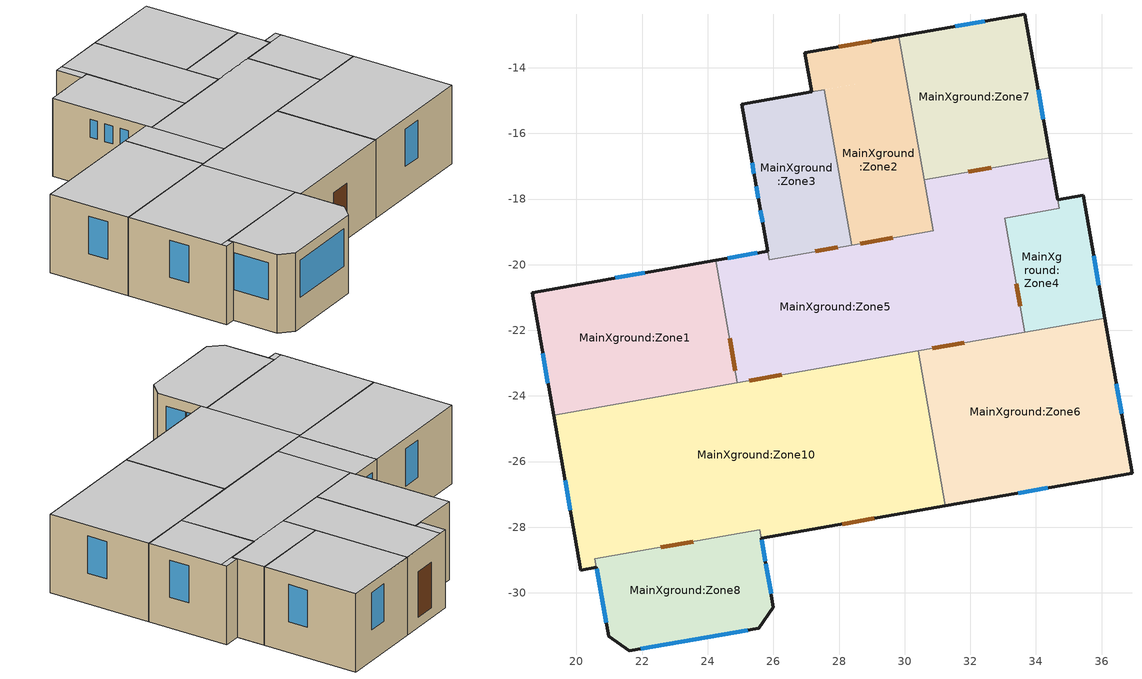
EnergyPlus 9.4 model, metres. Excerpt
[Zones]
MainXground:Zone1
 floor adiabatic (internal floor 46cm): 24.9,-23.6 19.3,-24.59 18.64,-20.85 24.24,-19.86 z4.17
 wall outside (Uninsulated Wall 53cm): 24.24,-19.86 18.64,-20.85 19.3,-24.59 z4.17:7.77
 wall to MainXground:Zone5 (internal Uninsulated Wall 53cm): 24.9,-23.6 24.24,-19.86 z4.17:7.77
 wall to MainXground:Zone10 (internal Uninsulated Wall 53cm): 19.3,-24.59 24.9,-23.6 z4.17:7.77
 window (Dbl LoE (e2=.1) Clr 3mm/13mm Arg - 1001): 22.08,-20.24 21.18,-20.4 / 18.97,-22.7 19.13,-23.61 z5.57:7.29
 door inside (Project internal door): 24.84,-23.23 24.66,-22.25 z4.63:6.73
 ceiling adiabatic (internal floor 46cm_Reversed): 19.3,-24.59 24.9,-23.6 24.24,-19.86 18.64,-20.85 z7.77
MainXground:Zone5
 floor adiabatic (internal floor 46cm): 34.7,-18.29 33.04,-18.58 32.77,-17.03 34.43,-16.74 z4.17; 25.87,-19.84 24.29,-20.12 24.24,-19.86 25.82,-19.58 z4.17; 31.48,-22.44 24.9,-23.6 24.29,-20.12 30.87,-18.96 z4.17; 33.66,-22.06 31.48,-22.44 30.59,-17.41 32.77,-17.03 z4.17
 wall outside (Uninsulated Wall 15cm): 34.66,-18.03 34.43,-16.74 z4.17:7.77
 wall outside (Uninsulated Wall 53cm): 25.82,-19.58 24.24,-19.86 z4.17:7.77
 wall to MainXground:Zone4 (internal Uninsulated Wall 15cm): 33.66,-22.06 33.04,-18.58 z4.17:7.77
 wall to MainXground:Zone4 (internal Uninsulated Wall 53cm): 33.04,-18.58 34.7,-18.29 34.66,-18.03 z4.17:7.77
 wall to MainXground:Zone7 (internal Uninsulated Wall 12cm): 34.43,-16.74 30.59,-17.41 z4.17:7.77
 wall to MainXground:Zone2 (Project semi-exposed wall): 30.59,-17.41 30.87,-18.96 28.38,-19.4 z4.17:7.77
 wall to MainXground:Zone3 (internal Uninsulated Wall 53cm): 28.38,-19.4 25.87,-19.84 25.82,-19.58 z4.17:7.77
 wall to MainXground:Zone10 (internal Uninsulated Wall 53cm): 24.9,-23.6 30.41,-22.63 z4.17:7.77
 wall to MainXground:Zone6 (internal Uninsulated Wall 53cm): 30.41,-22.63 33.66,-22.06 z4.17:7.77
 window (Dbl LoE (e2=.1) Clr 3mm/13mm Arg - 1002): 25.51,-19.64 24.6,-19.8 z5.57:7.29
 door inside (Project internal door): 33.52,-21.27 33.4,-20.58 / 32.63,-17.05 31.94,-17.17 / 29.63,-19.18 28.65,-19.36 / 27.96,-19.48 27.27,-19.6 / 25.27,-23.53 26.26,-23.36 / 30.84,-22.55 31.82,-22.38 z4.63:6.73
 ceiling adiabatic (internal floor 46cm_Reversed): 30.87,-18.96 34.7,-18.29 34.43,-16.74 30.59,-17.41 z7.77; 26.48,-23.32 33.66,-22.06 33.04,-18.58 25.87,-19.84 z7.77; 24.9,-23.6 26.48,-23.32 25.82,-19.58 24.24,-19.86 z7.77
MainXground:Zone10
 floor adiabatic (internal floor 46cm): 31.24,-27.35 25.63,-28.34 25.59,-28.08 31.19,-27.09 z4.17; 31.19,-27.09 20.56,-28.96 19.78,-24.5 30.41,-22.63 z4.17; 20.61,-29.23 20.14,-29.31 19.3,-24.59 19.78,-24.5 z4.17
 wall outside (Uninsulated Wall 53cm): 19.3,-24.59 20.14,-29.31 20.61,-29.23 / 25.63,-28.34 31.24,-27.35 z4.17:7.77
 wall to MainXground:Zone6 (internal Uninsulated Wall 53cm): 31.24,-27.35 30.41,-22.63 z4.17:7.77
 wall to MainXground:Zone8 (internal Uninsulated Wall 53cm): 20.61,-29.23 20.56,-28.96 25.59,-28.08 25.63,-28.34 z4.17:7.77
 window (Dbl LoE (e2=.1) Clr 3mm/13mm Arg - 1004): 19.65,-26.57 19.81,-27.48 z5.57:7.29
 door inside (Project internal door): 22.57,-28.61 23.56,-28.44 z4.63:6.73
 door (Project external door): 28.09,-27.91 29.08,-27.73 z4.63:6.73
 ceiling adiabatic (internal floor 46cm_Reversed): 20.14,-29.31 20.61,-29.23 20.56,-28.96 20.09,-29.05 z7.77; 20.09,-29.05 25.59,-28.08 24.8,-23.62 19.3,-24.59 z7.77; 25.63,-28.34 31.24,-27.35 30.41,-22.63 24.8,-23.62 z7.77
MainXground:Zone4
 floor adiabatic (internal floor 46cm): 35.32,-21.76 33.66,-22.06 33.04,-18.58 34.7,-18.29 z4.17; 36.09,-21.63 35.32,-21.76 34.66,-18.03 35.44,-17.89 z4.17
 wall outside (Uninsulated Wall 53cm): 36.09,-21.63 35.44,-17.89 34.66,-18.03 z4.17:7.77
 wall to MainXground:Zone6 (internal Uninsulated Wall 53cm): 33.66,-22.06 36.09,-21.63 z4.17:7.77
 window (Dbl LoE (e2=.1) Clr 3mm/13mm Arg - 1003): 35.92,-20.63 35.76,-19.72 z5.57:7.29
 ceiling adiabatic (internal floor 46cm_Reversed): 34.7,-18.29 35.48,-18.15 35.44,-17.89 34.66,-18.03 z7.77; 33.66,-22.06 36.09,-21.63 35.48,-18.15 33.04,-18.58 z7.77
MainXground:Zone7
 floor adiabatic (internal floor 46cm): 34.43,-16.74 30.59,-17.41 29.82,-13.04 33.66,-12.36 z4.17
 wall outside (Uninsulated Wall 53cm): 34.43,-16.74 33.66,-12.36 29.82,-13.04 z4.17:7.77
 wall to MainXground:Zone2 (Project semi-exposed wall): 29.82,-13.04 30.59,-17.41 z4.17:7.77
 window (Dbl LoE (e2=.1) Clr 3mm/13mm Arg - 1003): 34.23,-15.57 34.07,-14.67 / 32.45,-12.58 31.54,-12.74 z5.57:7.29
 ceiling adiabatic (internal floor 46cm_Reversed): 30.59,-17.41 34.43,-16.74 33.66,-12.36 29.82,-13.04 z7.77
MainXground:Zone2
 floor adiabatic (internal floor 46cm): 30.87,-18.96 28.38,-19.4 27.55,-14.67 30.03,-14.23 z4.17; 30.03,-14.23 27.17,-14.74 26.96,-13.54 29.82,-13.04 z4.17
 wall outside (Uninsulated Wall 53cm): 29.82,-13.04 26.96,-13.54 27.17,-14.74 z4.17:7.77
 wall to MainXground:Zone3 (Project semi-exposed wall_Rev): 27.17,-14.74 27.55,-14.67 28.38,-19.4 z4.17:7.77
 door (Project external door): 28.98,-13.19 28,-13.36 z4.63:6.73
 ceiling adiabatic (internal floor 46cm_Reversed): 27.17,-14.74 27.55,-14.67 27.34,-13.48 26.96,-13.54 z7.77; 28.38,-19.4 30.87,-18.96 29.82,-13.04 27.34,-13.48 z7.77
MainXground:Zone3
 floor adiabatic (internal floor 46cm): 28.38,-19.4 25.87,-19.84 25.04,-15.11 27.55,-14.67 z4.17
 wall outside (Uninsulated Wall 53cm): 27.17,-14.74 25.04,-15.11 z4.17:7.77
 wall outside (Uninsulated Wall 30cm): 25.04,-15.11 25.82,-19.58 z4.17:7.77
 window (Dbl LoE (e2=.1) Clr 3mm/13mm Arg - 1001): 25.61,-18.34 25.67,-18.71 / 25.47,-17.6 25.54,-17.97 / 25.35,-16.89 25.41,-17.23 z6.47:7.29
 ceiling adiabatic (internal floor 46cm_Reversed): 25.87,-19.84 28.38,-19.4 27.55,-14.67 25.04,-15.11 z7.77
MainXground:Zone6
 floor adiabatic (internal floor 46cm): 36.93,-26.35 31.24,-27.35 30.41,-22.63 36.09,-21.63 z4.17
 wall outside (Uninsulated Wall 53cm): 31.24,-27.35 36.93,-26.35 36.09,-21.63 z4.17:7.77
 window (Dbl LoE (e2=.1) Clr 3mm/13mm Arg - 1005): 36.61,-24.54 36.45,-23.63 / 33.46,-26.96 34.37,-26.8 z5.57:7.29
 ceiling adiabatic (internal floor 46cm_Reversed): 31.24,-27.35 36.93,-26.35 36.09,-21.63 30.41,-22.63 z7.77
MainXground:Zone8
 floor adiabatic (internal floor 46cm): 25.56,-31.07 21.61,-31.77 20.98,-31.33 20.56,-28.96 25.59,-28.08 26,-30.44 z4.17
 wall outside (Uninsulated Wall 30cm): 20.61,-29.23 20.98,-31.33 21.61,-31.77 25.56,-31.07 26,-30.44 25.63,-28.34 z4.17:7.77
 window (Dbl LoE (e2=.1) Clr 3mm/13mm Arg - 1006): 20.62,-29.27 20.91,-30.91 / 21.95,-31.71 25.22,-31.13 / 25.93,-30.02 25.77,-29.12 z5.57:7.29; 25.75,-29.04 25.64,-28.38 z4.67:7.29
 ceiling adiabatic (internal floor 46cm_Reversed): 20.98,-31.33 21.61,-31.77 25.56,-31.07 26,-30.44 25.59,-28.08 20.56,-28.96 z7.77
[Site:Location]
Untitled (01-01:31-12)  (01-01:31-12): Latitude=45.22; Longitude=7.65; Time Zone=1; Elevation {m}=287
[Site:GroundTemperature:BuildingSurface]
18, 18, 18, 18, 18, 18, 18, 18, 18, 18, 18, 18
[Site:GroundTemperature:Deep]
14, 14, 14, 14, 14, 14, 14, 14, 14, 14, 14, 14
[Site:GroundTemperature:Shallow]
14, 14, 14, 14, 14, 14, 14, 14, 14, 14, 14, 14
[Site:GroundTemperature:FCfactorMethod]
January FCfactorMethod ground temperature {C}=1.99; Februry FCfactorMethod ground temperature {C}=1.11; March FCfactorMethod ground temperature {C}=2.67; April FCfactorMethod ground temperature {C}=5.12; May FCfactorMethod ground temperature {C}=11.52; June FCfactorMethod ground temperature {C}=16.46; July FCfactorMethod ground temperature {C}=19.79; August FCfactorMethod ground temperature {C}=20.81; September FCfactorMethod ground temperature {C}=19.08; October FCfactorMethod ground temperature {C}=15.24; November FCfactorMethod ground temperature {C}=10.12; December FCfactorMethod ground temperature {C}=5.36
[Site:GroundReflectance]
0.2, 0.2, 0.2, 0.2, 0.2, 0.2, 0.2, 0.2, 0.2, 0.2, 0.2, 0.2
[Site:GroundReflectance:SnowModifier]
2, 2
[SizingPeriod:DesignDay] Day of Month=15; Humidity Condition Type=WetBulb; Barometric Pressure {N/M**2}=97924.4; Wind Direction {Degrees N=0, S=180}=0; Rain Indicator=No; Snow on ground indicator=No
Name | Month | Day Type -- used for schedules | Maximum Dry-Bulb Temperature {C} | Daily Dry-Bulb Temperature Range {C} | Wetbulb at Maximum Dry-Bulb{C} | Wind Speed {m/s} | Daylight Savings Time Indicator | Solar Model Indicator | Clearness {0.0 to 1.2} | Max Dry-Bulb {C} | Daily Temp Range {C} | Wet-Bulb at Max {C} | Wind Speed {M/Sec} | Clearness {0.0 to 1.2} - gives no sun (but does include long wave radiant heat exchange with sky)
Summer Design Day in Untitled (01-01:31-12) Jul | 7 | SummerDesignDay | 32.1 | 11 | 22.8 | 0 | Yes | ASHRAEClearSky | 0.98
Summer Design Day in Untitled (01-01:31-12) Aug | 8 | SummerDesignDay | 32.8 | 11.5 | 23.5 | 0 | Yes | ASHRAEClearSky | 0.98
Summer Design Day in Untitled (01-01:31-12) Sep | 9 | SummerDesignDay | 29 | 11.5 | 20.2 | 0 | Yes | ASHRAEClearSky | 0.98
Winter Design Day in Untitled (01-01:31-12) | 1 | WinterDesignDay |  |  |  |  | No |  |  | -5.9 | 0 | -5.9 | 8.5 | 0
[Building]
Building: North Axis=0; Terrain=Suburbs; Loads Convergence Tolerance=.04; Temperature Convergence Tolerance=.4; Solar Distribution=FullExterior; Maximum number of warmup days=25; Minimum number of warmup days=6
[Construction]
internal floor 46cm: Gypsum Plastering_.02, Brick_.2, Masonry - mediumweight Dry_.2, Mortar_.03, Ceramic/porcelain_.01
internal floor 46cm_Reversed: Ceramic/porcelain_.01, Mortar_.03, Masonry - mediumweight Dry_.2, Brick_.2, Gypsum Plastering_.02
internal Uninsulated Wall 53cm; Uninsulated Wall 53cm: Cement/plaster/mortar - cement plaster_.015, Masonry - heavyweight Dry_.5, Gypsum Plastering_.015
Project internal door; Project external door: Painted Oak_.035
internal Uninsulated Wall 15cm; Uninsulated Wall 15cm: Cement/plaster/mortar - cement plaster_.015, Masonry - heavyweight Dry_.12, Gypsum Plastering_.015
internal Uninsulated Wall 12cm: Cement/plaster/mortar - cement plaster_.015, Masonry - heavyweight Dry_.09, Gypsum Plastering_.015
Project semi-exposed wall: Brickwork Outer_.1, XPS Extruded Polystyrene  - CO2 Blowing_.0795, Concrete Block (Medium)_.1, Gypsum Plastering_.013
Project semi-exposed wall_Rev: Gypsum Plastering_.013, Concrete Block (Medium)_.1, XPS Extruded Polystyrene  - CO2 Blowing_.0795, Brickwork Outer_.1
Uninsulated Wall 30cm: Cement/plaster/mortar - cement plaster_.015, Masonry - heavyweight Dry_.27, Gypsum Plastering_.015
Dbl LoE (e2=.1) Clr 3mm/13mm Arg - 1001; Dbl LoE (e2=.1) Clr 3mm/13mm Arg - 1002; Dbl LoE (e2=.1) Clr 3mm/13mm Arg - 1003; Dbl LoE (e2=.1) Clr 3mm/13mm Arg - 1004; Dbl LoE (e2=.1) Clr 3mm/13mm Arg - 1005; Dbl LoE (e2=.1) Clr 3mm/13mm Arg - 1006: 40, 1004, 2
Dbl LoE (e2=.1) Clr 3mm/13mm Arg - 2001; Dbl LoE (e2=.1) Clr 3mm/13mm Arg - 2002; Dbl LoE (e2=.1) Clr 3mm/13mm Arg - 2003; Dbl LoE (e2=.1) Clr 3mm/13mm Arg - 2004; Dbl LoE (e2=.1) Clr 3mm/13mm Arg - 2005; Dbl LoE (e2=.1) Clr 3mm/13mm Arg - 2006: 20001, 40, 1004, 2
[WindowMaterial:Gas]
1004: Gas type (Air - Argon - Krypton - Xenon - SF6 - Custom)=Argon; Thickness {m}=.013
[WindowMaterial:Glazing] Optical data type {SpectralAverage or Spectral}=SpectralAverage; Thickness {m}=.003; IR transmittance at normal incidence=0; IR emissivity: front side=.84; Conductivity {W/m-K}=.9; Dirt Correction Factor for Solar and Visible Transmittance=1
Name | Solar transmittance at normal incidence | Solar reflectance at normal incidence: front side | Solar reflectance at normal incidence: back side | Visible transmittance at normal incidence | Visible reflectance at normal incidence: front side | Visible reflectance at normal incidence: back side | IR emissivity: back side
2 | .837 | .075 | .075 | .898 | .081 | .081 | .84
40 | .63 | .19 | .22 | .85 | .056 | .079 | .1
[WindowMaterial:Blind]
20001: Slat orientation=Horizontal; Slat width (m)=0.025; Slat separation (m)=0.01875; Slat thickness (m)=0.001; Slat angle (deg)=45; Slat conductivity (W/m-K)=0.9; Slat beam solar transmittance=0; Slat beam solar reflectance, front side=0.8; Slat beam solar reflectance, back side=.8; Slat diffuse solar transmittance=0; Slat diffuse solar reflectance, front side=0.8; Slat diffuse solar reflectance, back side=.8; Slat beam visible transmittance=0; Slat beam visible reflectance, front side=.8; Slat beam visible reflectance, back side=.8; Slat diffuse visible transmittance=0; Slat diffuse visible reflectance, front side=.8; Slat diffuse visible reflectance, back side=.8; Slat IR (thermal) hemispherical transmittance=0; Slat IR (thermal) hemispherical reflectance, front side=.9; Slat IR (thermal) hemispherical reflectance, back side=.9; Blind-to-glass distance=.015; Blind top opening multiplier=.5; Blind bottom opening multiplier=.5; Blind left-side opening multiplier=.5; Blind right-side opening multiplier=.5; Minimum slat angle (deg)=0; Maximum slat angle (deg)=180
[Material] Roughness=Rough; Thermal Emittance=0.9
Name | Thickness {m} | Conductivity {w/m-K} | Density {kg/m3} | Specific Heat {J/kg-K} | Solar Absorptance | Visible Absorptance
Gypsum Plastering_.02 | .02 | 0.4 | 1000 | 1000 | 0.5 | 0.5
Brick_.2 | .2 | 0.72 | 1920 | 840 | 0.6 | 0.6
Masonry - mediumweight Dry_.2 | .2 | 0.42 | 1250 | 840 | 0.6 | 0.6
Mortar_.03 | .03 | 0.88 | 2800 | 896 | 0.6 | 0.6
Ceramic/porcelain_.01 | .01 | 1.3 | 2300 | 840 | 0.4 | 0.4
Cement/plaster/mortar - cement plaster_.015 | .015 | 0.72 | 1760 | 840 | 0.6 | 0.6
Masonry - heavyweight Dry_.5 | .5 | 0.79 | 1950 | 840 | 0.6 | 0.6
Gypsum Plastering_.015 | .015 | 0.4 | 1000 | 1000 | 0.5 | 0.5
Painted Oak_.035 | .035 | 0.19 | 700 | 2390 | 0.5 | 0.5
Masonry - heavyweight Dry_.12 | .12 | 0.79 | 1950 | 840 | 0.6 | 0.6
Masonry - heavyweight Dry_.09 | .09 | 0.79 | 1950 | 840 | 0.6 | 0.6
Brickwork Outer_.1 | .1 | 0.84 | 1700 | 800 | 0.7 | 0.7
XPS Extruded Polystyrene  - CO2 Blowing_.0795 | .0795 | 0.034 | 35 | 1400 | 0.6 | 0.6
Concrete Block (Medium)_.1 | .1 | 0.51 | 1400 | 1000 | 0.6 | 0.6
Gypsum Plastering_.013 | .013 | 0.4 | 1000 | 1000 | 0.5 | 0.5
Masonry - heavyweight Dry_.27 | .27 | 0.79 | 1950 | 840 | 0.6 | 0.6
[WindowShadingControl] Shading type=ExteriorBlind; Shading control type=OnIfHighOutdoorAirTempAndHighHorizontalSolar; Setpoint=24; Shading control is scheduled=Yes; Glare control is active=No; Type of slat angle control=FixedSlatAngle; Setpoint 2=120; Multiple Surface Control Type=Group
Name | Zone | Name of glazed construction with shading | Schedule | Fenestration Surface 1 | Fenestration Surface 2 | Fenestration Surface 3 | Fenestration Surface 4
11001 | MainXground:Zone1 | Dbl LoE (e2=.1) Clr 3mm/13mm Arg - 2001 | Dwell_DomBath_Occ | MainXground:Zone1_Wall_3_0_0_0_0_0_Win | MainXground:Zone1_Wall_4_0_0_0_0_0_Win
21001 | MainXground:Zone3 | Dbl LoE (e2=.1) Clr 3mm/13mm Arg - 2001 | Dwell_DomBath_Occ | MainXground:Zone3_Wall_5_0_0_0_0_2_Win | MainXground:Zone3_Wall_5_0_0_1_0_1_Win | MainXground:Zone3_Wall_5_0_0_2_0_0_Win
11002 | MainXground:Zone5 | Dbl LoE (e2=.1) Clr 3mm/13mm Arg - 2002 | Dwell_DomCirculation_Occ | MainXground:Zone5_Wall_11_0_0_0_0_0_Win
11003 | MainXground:Zone4 | Dbl LoE (e2=.1) Clr 3mm/13mm Arg - 2003 | Off 24/7 | MainXground:Zone4_Wall_2_0_0_0_0_0_Win
21003 | MainXground:Zone7 | Dbl LoE (e2=.1) Clr 3mm/13mm Arg - 2003 | Off 24/7 | MainXground:Zone7_Wall_2_0_0_0_0_0_Win | MainXground:Zone7_Wall_3_0_0_0_0_0_Win
11004 | MainXground:Zone10 | Dbl LoE (e2=.1) Clr 3mm/13mm Arg - 2004 | Dwell_DomLounge_Occ | MainXground:Zone10_Wall_5_0_0_0_0_0_Win
11005 | MainXground:Zone6 | Dbl LoE (e2=.1) Clr 3mm/13mm Arg - 2005 | Dwell_DomBed_Occ | MainXground:Zone6_Wall_2_0_0_0_0_0_Win | MainXground:Zone6_Wall_6_0_0_0_0_0_Win
11006 | MainXground:Zone8 | Dbl LoE (e2=.1) Clr 3mm/13mm Arg - 2006 | Dwell_DomKitchen_Occ | MainXground:Zone8_Wall_5_0_0_0_0_0_Win | MainXground:Zone8_Wall_7_0_0_0_0_0_Win | MainXground:Zone8_Wall_9_0_0_0_0_1_Win | MainXground:Zone8_Wall_9_0_0_1_0_0_Win
[Zone] Relative North (to building)=0; Zone Type=1; Zone multiplier=1; Zone inside convection algorithm=TARP
Name | Zone volume | Floor Area | Part Of Total Floor Area
MainXground:Zone1 | 46.0638 | 14.67 | Yes
MainXground:Zone5 | 99.0952 | 31.5024 | Yes
MainXground:Zone4 | 16.8117 | 8.9461 | Yes
MainXground:Zone10 | 128.4372 | 52.7121 | Yes
MainXground:Zone6 | 62.5488 | 19.92 | Yes
MainXground:Zone3 | 26.6744 | 8.5643 | Yes
MainXground:Zone2 | 37.4186 | 11.9168 | No
MainXground:Zone7 | 38.9115 | 12.3922 | Yes
MainXground:Zone8 | 32.274 | 14.7217 | Yes
[PEOPLE] Number of People Calculation Method=People/Area; radiant fraction=.3; User Specified Sensible Fraction=AutoCalculate; CO2 generation rate per unit of activity level (units m3/s-W=3.82e-08; Enable ASHRAE 55 comfort warnings=No; MRT Calculation Type=ZoneAveraged; Work Efficiency SCHEDULE Name (0.0-1.0,real)=Work efficiency; Clothing Insulation Calculation Method=ClothingInsulationSchedule; Air Velocity SCHEDULE Name (units m/s, real)=Default Air Velocity for Comfort Calculations
Name | Zone | Number of People SCHEDULE | People per Zone Floor Area | Activity level SCHEDULE Name (units W/person, real) | Clothing Insulation SCHEDULE Name (real)
People MainXground:Zone1 | MainXground:Zone1 | Dwell_DomBath_Occ | 0.0187368 | Activity Schedule 52815 | Clothing Schedule 52815
People MainXground:Zone5 | MainXground:Zone5 | Dwell_DomCirculation_Occ | 0.0155039 | Activity Schedule 52822 | Clothing Schedule 52822
People MainXground:Zone10 | MainXground:Zone10 | Dwell_DomLounge_Occ | 0.0187563 | Activity Schedule 52847 | Clothing Schedule 52847
People MainXground:Zone6 | MainXground:Zone6 | Dwell_DomBed_Occ | 0.0229388 | Activity Schedule 52859 | Clothing Schedule 52859
People MainXground:Zone3 | MainXground:Zone3 | Dwell_DomBath_Occ | 0.0187368 | Activity Schedule 52867 | Clothing Schedule 52867
People MainXground:Zone8 | MainXground:Zone8 | Dwell_DomKitchen_Occ | 0.0237037 | Activity Schedule 52893 | Clothing Schedule 52893
[Lights] Design Level calculation method=Watts/Area; Return Air Fraction=0; Radiant fraction=.42; Fraction Visible=.18; Fraction Replaceable=1
Name | Zone | Lighting SCHEDULE | Watts per Zone Area {W/m2} | LightsEndUseKey
MainXground:Zone1 General lighting | MainXground:Zone1 | Dwell_DomBath_Light | 7.5 | ELECTRIC EQUIPMENT#MainXground:Zone1#GeneralLights
MainXground:Zone5 General lighting | MainXground:Zone5 | Dwell_DomCirculation_Light | 5 | ELECTRIC EQUIPMENT#MainXground:Zone5#GeneralLights
MainXground:Zone10 General lighting | MainXground:Zone10 | Dwell_DomLounge_Light | 7.5 | ELECTRIC EQUIPMENT#MainXground:Zone10#GeneralLights
MainXground:Zone6 General lighting | MainXground:Zone6 | Dwell_DomBed_Light | 5 | ELECTRIC EQUIPMENT#MainXground:Zone6#GeneralLights
MainXground:Zone3 General lighting | MainXground:Zone3 | Dwell_DomBath_Light | 7.5 | ELECTRIC EQUIPMENT#MainXground:Zone3#GeneralLights
MainXground:Zone8 General lighting | MainXground:Zone8 | Dwell_DomKitchen_Light | 15 | ELECTRIC EQUIPMENT#MainXground:Zone8#GeneralLights
[WaterUse:Equipment]
Name | Peak Volumetric Flow Rate {m3/s} | DHW SCHEDULE | Target Temperature Schedule | Hot Water Supply Temperature Schedule | Cold Water Supply Temperature Schedule | Zone
DHW MainXground:Zone1 | 1.12599e-06 | Dwell_DomBath_Occ | DHW Supply Temperature MainXground:Zone1 | DHW Supply Temperature MainXground:Zone1 | DHW Mains Temperature MainXground:Zone1 | MainXground:Zone1
DHW MainXground:Zone5 | 1.40655e-06 | Dwell_DomCirculation_Occ | DHW Supply Temperature MainXground:Zone5 | DHW Supply Temperature MainXground:Zone5 | DHW Mains Temperature MainXground:Zone5 | MainXground:Zone5
DHW MainXground:Zone6 | 3.35162e-07 | Dwell_DomBed_Occ | DHW Supply Temperature MainXground:Zone6 | DHW Supply Temperature MainXground:Zone6 | DHW Mains Temperature MainXground:Zone6 | MainXground:Zone6
DHW MainXground:Zone3 | 6.57348e-07 | Dwell_DomBath_Occ | DHW Supply Temperature MainXground:Zone3 | DHW Supply Temperature MainXground:Zone3 | DHW Mains Temperature MainXground:Zone3 | MainXground:Zone3
DHW MainXground:Zone8 | 1.12996e-06 | Dwell_DomKitchen_Occ | DHW Supply Temperature MainXground:Zone8 | DHW Supply Temperature MainXground:Zone8 | DHW Mains Temperature MainXground:Zone8 | MainXground:Zone8
[Daylighting:Controls] Daylighting Method=SplitFlux; Availability Schedule=On; Lighting Control Type=Stepped; Number of Stepped Control Steps=2; Probability Lighting will be Reset When Needed in Manual Stepped Control=1; Glare Calculation Azimuth Angle of View Direction Clockwise from Zone y-Axis=0; Maximum Allowable Discomfort Glare Index=22; DElight Gridding Resolution=1; Fraction of Zone Controlled by Reference Point 1=1
Name | Zone | Glare Calculation Daylighting Reference Point | Daylighting Reference Point 1 | Illuminance Setpoint at Reference Point 1 {lux}
MainXground:Zone1 | MainXground:Zone1 | MainXground:Zone1 Ref Point 1 | MainXground:Zone1 Ref Point 1 | 150
MainXground:Zone5 | MainXground:Zone5 | MainXground:Zone5 Ref Point 1 | MainXground:Zone5 Ref Point 1 | 100
MainXground:Zone10 | MainXground:Zone10 | MainXground:Zone10 Ref Point 1 | MainXground:Zone10 Ref Point 1 | 150
MainXground:Zone6 | MainXground:Zone6 | MainXground:Zone6 Ref Point 1 | MainXground:Zone6 Ref Point 1 | 100
MainXground:Zone3 | MainXground:Zone3 | MainXground:Zone3 Ref Point 1 | MainXground:Zone3 Ref Point 1 | 150
MainXground:Zone8 | MainXground:Zone8 | MainXground:Zone8 Ref Point 1 | MainXground:Zone8 Ref Point 1 | 300
[ZoneInfiltration:DesignFlowRate] Infiltration SCHEDULE=On 24/7; Design Volume Flow Rate calculation method=Flow/zone; Constant Term Coefficient=1; Temperature Term Coefficient=0; Velocity Term Coefficient=0; Velocity Squared Term Coefficient=0
Name | Zone | Design Volume Flow Rate (m3/s)
MainXground:Zone1 Infiltration | MainXground:Zone1 | .008957
MainXground:Zone5 Infiltration | MainXground:Zone5 | .019269
MainXground:Zone4 Infiltration | MainXground:Zone4 | .003269
MainXground:Zone10 Infiltration | MainXground:Zone10 | .024974
MainXground:Zone6 Infiltration | MainXground:Zone6 | .012162
MainXground:Zone3 Infiltration | MainXground:Zone3 | .005187
MainXground:Zone2 Infiltration | MainXground:Zone2 | .007276
MainXground:Zone7 Infiltration | MainXground:Zone7 | .007566
MainXground:Zone8 Infiltration | MainXground:Zone8 | .006276
[ZoneVentilation:DesignFlowRate] Design Volume Flow Rate calculation method=Flow/zone; Vent type - no fan energy=NATURAL; Pressure rise (Pa)=0; Total efficiency (0-1)=1; Constant Term Coefficient=1; Temperature Term Coefficient=0; Velocity Term Coefficient=0; Velocity Squared Term Coefficient=0; Minimum indoor temperature (degC)=24; Maximum Indoor Temperature {C}=100; Max temperature difference for operation=0; Minimum outdoor Temperature (degC)=-100; Maximum outdoor Temperature {C}=24; Maximum WindSpeed {m/s}=40
Name | Zone | Natural Ventilation SCHEDULE | Natural ventilation rate (m3/s)
MainXground:Zone1 Nat Vent | MainXground:Zone1 | Dwell_DomBath_Occ | .076773
MainXground:Zone5 Nat Vent | MainXground:Zone5 | Dwell_DomCirculation_Occ | .165159
MainXground:Zone4 Nat Vent | MainXground:Zone4 | Off 24/7 | .02802
MainXground:Zone10 Nat Vent | MainXground:Zone10 | Dwell_DomLounge_Occ | .214062
MainXground:Zone6 Nat Vent | MainXground:Zone6 | Dwell_DomBed_Occ | .104248
MainXground:Zone3 Nat Vent | MainXground:Zone3 | Dwell_DomBath_Occ | .044457
MainXground:Zone7 Nat Vent | MainXground:Zone7 | Off 24/7 | .064853
MainXground:Zone8 Nat Vent | MainXground:Zone8 | Dwell_DomKitchen_Occ | .05379
[OtherEquipment] Fuel Type=Electricity; Design Level calculation method=Watts/Area; Watts per Zone Area {watts/m2}=2.4; Latent fraction=0; Radiant fraction=.2; Fraction Lost=0; Carbon Dioxide Generation Rate=0; End-use category=General
Name | Zone | Equipment SCHEDULE
MainXground:Zone5 Equipment gain | MainXground:Zone5 | Dwell_DomCirculation_Equip
MainXground:Zone10 Equipment gain | MainXground:Zone10 | Dwell_DomLounge_Equip
MainXground:Zone6 Equipment gain | MainXground:Zone6 | Dwell_DomBed_Equip
MainXground:Zone8 Equipment gain | MainXground:Zone8 | Dwell_DomKitchen_Equip
[Sizing:Zone] Zone Cooling Design Supply Air Temperature Input Method=SupplyAirTemperature; Zone Cooling Design Supply Air Temperature (C)=12; Zone Cooling Design Supply Air Temperature Difference=0; Zone Heating Design Supply Air Temperature Input Method=SupplyAirTemperature; Zone Heating Design Supply Air Temperature (C)=35; Zone Heating Design Supply Air Temperature Difference=0; Zone Cooling Design Supply Air Humidity Ratio (kgWater/kgDryAir)=0.0077; Zone Heating Design Supply Air Humidity Ratio (kgWater/kgDryAir)=0.0156; Zone Heating Sizing Factor=1.25; Zone Cooling Sizing Factor=1.15; Cooling Design Air Flow Method=DesignDay; Cooling Minimum Air Flow Fraction=0; Heating Design Air Flow Method=DesignDay
Name | Design Specification Zone Air Distribution Object
MainXground:Zone1 | MainXground:Zone1
MainXground:Zone5 | MainXground:Zone5
MainXground:Zone4 | MainXground:Zone4
MainXground:Zone10 | MainXground:Zone10
MainXground:Zone6 | MainXground:Zone6
MainXground:Zone3 | MainXground:Zone3
MainXground:Zone7 | MainXground:Zone7
MainXground:Zone8 | MainXground:Zone8
[DesignSpecification:ZoneAirDistribution] Zone Air Distribution Effectiveness in Cooling Mode (dimensionless)=1; Zone Air Distribution Effectiveness in Heating Mode (dimensionless)=1
MainXground:Zone1; MainXground:Zone5; MainXground:Zone4; MainXground:Zone10; MainXground:Zone6; MainXground:Zone3; MainXground:Zone7; MainXground:Zone8
[ZoneControl:Thermostat]
MainXground:Zone1 Thermostat: MainXground:Zone1, Zone Control Type Sched, ThermostatSetpoint:DualSetpoint, Dual Setpoint - Zone MainXground:Zone1
MainXground:Zone5 Thermostat: MainXground:Zone5, Zone Control Type Sched, ThermostatSetpoint:DualSetpoint, Dual Setpoint - Zone MainXground:Zone5
MainXground:Zone4 Thermostat: MainXground:Zone4, Zone Control Type Sched, ThermostatSetpoint:DualSetpoint, Dual Setpoint - Zone MainXground:Zone4
MainXground:Zone10 Thermostat: MainXground:Zone10, Zone Control Type Sched, ThermostatSetpoint:DualSetpoint, Dual Setpoint - Zone MainXground:Zone10
MainXground:Zone6 Thermostat: MainXground:Zone6, Zone Control Type Sched, ThermostatSetpoint:DualSetpoint, Dual Setpoint - Zone MainXground:Zone6
MainXground:Zone3 Thermostat: MainXground:Zone3, Zone Control Type Sched, ThermostatSetpoint:DualSetpoint, Dual Setpoint - Zone MainXground:Zone3
MainXground:Zone7 Thermostat: MainXground:Zone7, Zone Control Type Sched, ThermostatSetpoint:DualSetpoint, Dual Setpoint - Zone MainXground:Zone7
MainXground:Zone8 Thermostat: MainXground:Zone8, Zone Control Type Sched, ThermostatSetpoint:DualSetpoint, Dual Setpoint - Zone MainXground:Zone8
[ThermostatSetpoint:DualSetpoint]
Dual Setpoint - Zone MainXground:Zone1: MainXground:Zone1 Heating Setpoint Schedule, MainXground:Zone1 Cooling SP Sch
Dual Setpoint - Zone MainXground:Zone5: MainXground:Zone5 Heating Setpoint Schedule, MainXground:Zone5 Cooling SP Sch
Dual Setpoint - Zone MainXground:Zone4: MainXground:Zone4 Heating Setpoint Schedule, MainXground:Zone4 Cooling SP Sch
Dual Setpoint - Zone MainXground:Zone10: MainXground:Zone10 Heating Setpoint Schedule, MainXground:Zone10 Cooling SP Sch
Dual Setpoint - Zone MainXground:Zone6: MainXground:Zone6 Heating Setpoint Schedule, MainXground:Zone6 Cooling SP Sch
Dual Setpoint - Zone MainXground:Zone3: MainXground:Zone3 Heating Setpoint Schedule, MainXground:Zone3 Cooling SP Sch
Dual Setpoint - Zone MainXground:Zone7: MainXground:Zone7 Heating Setpoint Schedule, MainXground:Zone7 Cooling SP Sch
Dual Setpoint - Zone MainXground:Zone8: MainXground:Zone8 Heating Setpoint Schedule, MainXground:Zone8 Cooling SP Sch
[Zone equipment]
MainXground:Zone1: MainXground:Zone1 Ideal Loads Air
MainXground:Zone5: MainXground:Zone5 Ideal Loads Air
MainXground:Zone4: MainXground:Zone4 Ideal Loads Air
MainXground:Zone10: MainXground:Zone10 Ideal Loads Air
MainXground:Zone6: MainXground:Zone6 Ideal Loads Air
MainXground:Zone3: MainXground:Zone3 Ideal Loads Air
MainXground:Zone7: MainXground:Zone7 Ideal Loads Air
MainXground:Zone8: MainXground:Zone8 Ideal Loads Air
[ZoneHVAC:IdealLoadsAirSystem] Maximum Heating Supply Air Temperature {C}=35; Minimum Cooling Supply Air Temperature {C}=12; Maximum Heating Supply Air Humidity Ratio {kg-H2O/kg-air}=0.0156; Minimum Cooling Supply Air Humidity Ratio {kg-H2O/kg-air}=0.0077; Heating Limit=LimitCapacity; Maximum Heating Air Flow Rate {m3/s}=Autosize; Maximum Sensible Heating Capacity=Autosize; Dehumidification Control Type=None; Humidification Control Type=None; Outdoor Air Economizer Type=DifferentialDryBulb; Heat Recovery Type=None
Name | Maximum Cooling Air Flow Rate {m3/s} | Heating Availability Schedule | Cooling availability schedule
MainXground:Zone1 Ideal Loads Air | .191933 | MainXground:Zone1 Heating Availability Sch | MainXground:Zone1 Cooling Availability Sch
MainXground:Zone5 Ideal Loads Air | .412897 | MainXground:Zone5 Heating Availability Sch | MainXground:Zone5 Cooling Availability Sch
MainXground:Zone4 Ideal Loads Air | .070049 | MainXground:Zone4 Heating Availability Sch | MainXground:Zone4 Cooling Availability Sch
MainXground:Zone10 Ideal Loads Air | .535155 | MainXground:Zone10 Heating Availability Sch | MainXground:Zone10 Cooling Availability Sch
MainXground:Zone6 Ideal Loads Air | .26062 | MainXground:Zone6 Heating Availability Sch | MainXground:Zone6 Cooling Availability Sch
MainXground:Zone3 Ideal Loads Air | .111143 | MainXground:Zone3 Heating Availability Sch | MainXground:Zone3 Cooling Availability Sch
MainXground:Zone7 Ideal Loads Air | .162131 | MainXground:Zone7 Heating Availability Sch | MainXground:Zone7 Cooling Availability Sch
MainXground:Zone8 Ideal Loads Air | .134475 | MainXground:Zone8 Heating Availability Sch | MainXground:Zone8 Cooling Availability Sch
[Schedule:Compact]
On; On 24/7: Any Number, Through: 12/31, For: AllDays, Until: 24:00, 1
Work efficiency; Off 24/7; MainXground:Zone1 Cooling Availability Sch; MainXground:Zone5 Cooling Availability Sch; MainXground:Zone4 Cooling Availability Sch; MainXground:Zone10 Cooling Availability Sch; MainXground:Zone6 Cooling Availability Sch; MainXground:Zone3 Cooling Availability Sch; MainXground:Zone7 Cooling Availability Sch; MainXground:Zone8 Cooling Availability Sch: Any Number, Through: 12/31, For: AllDays, Until: 24:00, 0
Dwell_DomBed_Occ: Fraction, Through: 31 Dec, For: Weekdays SummerDesignDay, Until: 07:00, 1, Until: 08:00, 0.5, Until: 09:00, 0.25, Until: 22:00, 0, Until: 23:00, 0.25, Until: 24:00, 0.75, For: Weekends, Until: 07:00, 1, Until: 08:00, 0.5, Until: 09:00, 0.25, Until: 22:00, 0, Until: 23:00, 0.25, Until: 24:00, 0.75, For: Holidays, Until: 07:00, 1, Until: 08:00, 0.5, Until: 09:00, 0.25, Until: 22:00, 0, Until: 23:00, 0.25, Until: 24:00, 0.75, For: WinterDesignDay AllOtherDays, Until: 24:00, 0
Dwell_DomBed_Light; Dwell_DomBath_Occ; Dwell_DomKitchen_Occ: Fraction, Through: 31 Dec, For: Weekdays SummerDesignDay, Until: 07:00, 0, Until: 10:00, 1, Until: 19:00, 0, Until: 23:00, 0.2, Until: 24:00, 0, For: Weekends, Until: 07:00, 0, Until: 10:00, 1, Until: 19:00, 0, Until: 23:00, 0.2, Until: 24:00, 0, For: Holidays, Until: 07:00, 0, Until: 10:00, 1, Until: 19:00, 0, Until: 23:00, 0.2, Until: 24:00, 0, For: WinterDesignDay AllOtherDays, Until: 24:00, 0
Dwell_DomBed_Equip: Fraction, Through: 31 Dec, For: Weekdays SummerDesignDay, Until: 07:00, 0.06993, Until: 08:00, 0.53497, Until: 09:00, 1, Until: 10:00, 0.53497, Until: 17:00, 0.06993, Until: 18:00, 0.30245, Until: 19:00, 0.53497, Until: 20:00, 0.76748, Until: 22:00, 1, Until: 23:00, 0.76748, Until: 24:00, 0.30245, For: Weekends, Until: 07:00, 0.06993, Until: 08:00, 0.53497, Until: 09:00, 1, Until: 10:00, 0.53497, Until: 17:00, 0.06993, Until: 18:00, 0.30245, Until: 19:00, 0.53497, Until: 20:00, 0.76748, Until: 22:00, 1, Until: 23:00, 0.76748, Until: 24:00, 0.30245, For: Holidays, Until: 07:00, 0.06993, Until: 08:00, 0.53497, Until: 09:00, 1, Until: 10:00, 0.53497, Until: 17:00, 0.06993, Until: 18:00, 0.30245, Until: 19:00, 0.53497, Until: 20:00, 0.76748, Until: 22:00, 1, Until: 23:00, 0.76748, Until: 24:00, 0.30245, For: WinterDesignDay AllOtherDays, Until: 24:00, 0
Dwell_DomBath_Light; Dwell_DomKitchen_Light: Fraction, Through: 31 Dec, For: Weekdays SummerDesignDay, Until: 07:00, 0, Until: 10:00, 1, Until: 19:00, 0, Until: 23:00, 1, Until: 24:00, 0, For: Weekends, Until: 07:00, 0, Until: 10:00, 1, Until: 19:00, 0, Until: 23:00, 1, Until: 24:00, 0, For: Holidays, Until: 07:00, 0, Until: 10:00, 1, Until: 19:00, 0, Until: 23:00, 1, Until: 24:00, 0, For: WinterDesignDay AllOtherDays, Until: 24:00, 0
Dwell_DomKitchen_Equip: Fraction, Through: 31 Dec, For: Weekdays SummerDesignDay, Until: 07:00, 0.06605, Until: 10:00, 1, Until: 19:00, 0.06605, Until: 23:00, 0.25284, Until: 24:00, 0.06605, For: Weekends, Until: 07:00, 0.06605, Until: 10:00, 1, Until: 19:00, 0.06605, Until: 23:00, 0.25284, Until: 24:00, 0.06605, For: Holidays, Until: 07:00, 0.06605, Until: 10:00, 1, Until: 19:00, 0.06605, Until: 23:00, 0.25284, Until: 24:00, 0.06605, For: WinterDesignDay AllOtherDays, Until: 24:00, 0
Dwell_DomLounge_Occ: Fraction, Through: 31 Dec, For: Weekdays SummerDesignDay, Until: 16:00, 0, Until: 18:00, 0.5, Until: 22:00, 1, Until: 23:00, 0.66667, Until: 24:00, 0, For: Weekends, Until: 16:00, 0, Until: 18:00, 0.5, Until: 22:00, 1, Until: 23:00, 0.66667, Until: 24:00, 0, For: Holidays, Until: 16:00, 0, Until: 18:00, 0.5, Until: 22:00, 1, Until: 23:00, 0.66667, Until: 24:00, 0, For: WinterDesignDay AllOtherDays, Until: 24:00, 0
Dwell_DomLounge_Light: Fraction, Through: 31 Dec, For: Weekdays SummerDesignDay, Until: 16:00, 0, Until: 23:00, 1, Until: 24:00, 0, For: Weekends, Until: 16:00, 0, Until: 23:00, 1, Until: 24:00, 0, For: Holidays, Until: 16:00, 0, Until: 23:00, 1, Until: 24:00, 0, For: WinterDesignDay AllOtherDays, Until: 24:00, 0
Dwell_DomLounge_Equip: Fraction, Through: 31 Dec, For: Weekdays SummerDesignDay, Until: 16:00, 0.06413, Until: 18:00, 0.53206, Until: 22:00, 1, Until: 23:00, 0.68804, Until: 24:00, 0.06413, For: Weekends, Until: 07:00, 0.06413, Until: 23:00, 1, Until: 24:00, 0.34489, For: Holidays, Until: 07:00, 0.06413, Until: 23:00, 1, Until: 24:00, 0.34489, For: WinterDesignDay AllOtherDays, Until: 24:00, 0
Dwell_DomCirculation_Occ: Fraction, Through: 31 Dec, For: Weekdays SummerDesignDay, Until: 07:00, 0, Until: 10:00, 1, Until: 19:00, 0, Until: 23:00, 0.2, Until: 24:00, 0, For: Weekends, Until: 07:00, 0, Until: 23:00, 1, Until: 24:00, 0.3, For: Holidays, Until: 07:00, 0, Until: 23:00, 1, Until: 24:00, 0.3, For: WinterDesignDay AllOtherDays, Until: 24:00, 0
Dwell_DomCirculation_Light: Fraction, Through: 31 Dec, For: Weekdays SummerDesignDay, Until: 07:00, 0, Until: 10:00, 1, Until: 19:00, 0, Until: 23:00, 1, Until: 24:00, 0, For: Weekends, Until: 07:00, 0, Until: 24:00, 1, For: Holidays, Until: 07:00, 0, Until: 24:00, 1, For: WinterDesignDay AllOtherDays, Until: 24:00, 0
Dwell_DomCirculation_Equip: Fraction, Through: 31 Dec, For: Weekdays SummerDesignDay, Until: 07:00, 0.06368, Until: 08:00, 0.53184, Until: 09:00, 1, Until: 10:00, 0.53184, Until: 17:00, 0.06368, Until: 18:00, 0.29776, Until: 19:00, 0.53184, Until: 20:00, 0.76592, Until: 22:00, 1, Until: 23:00, 0.76592, Until: 24:00, 0.29776, For: Weekends, Until: 07:00, 0.06368, Until: 23:00, 1, Until: 24:00, 0.34458, For: Holidays, Until: 07:00, 0.06368, Until: 23:00, 1, Until: 24:00, 0.34458, For: WinterDesignDay AllOtherDays, Until: 24:00, 0
Default Air Velocity for Comfort Calculations: Any Number, Through: 12/31, For: AllDays, Until: 24:00, 0.137
Activity Schedule 52815; Activity Schedule 52867: Any Number, Through: 12/31, For: AllDays, Until: 24:00, 108
Clothing Schedule 52815; Clothing Schedule 52822; Clothing Schedule 52847; Clothing Schedule 52859; Clothing Schedule 52867; Clothing Schedule 52893: Any Number, Through: 4/1, For: AllDays, Until: 24:00, 1, Through: 9/30, For: AllDays, Until: 24:00, .5, Through: 12/31, For: AllDays, Until: 24:00, 1
DHW Supply Temperature MainXground:Zone1; DHW Supply Temperature MainXground:Zone5; DHW Supply Temperature MainXground:Zone6; DHW Supply Temperature MainXground:Zone3; DHW Supply Temperature MainXground:Zone8: Temperature, Through: 12/31, For: AllDays, Until: 24:00, 65
DHW Mains Temperature MainXground:Zone1; DHW Mains Temperature MainXground:Zone5; DHW Mains Temperature MainXground:Zone6; DHW Mains Temperature MainXground:Zone3; DHW Mains Temperature MainXground:Zone8: Temperature, Through: 12/31, For: AllDays, Until: 24:00, 10
Activity Schedule 52822: Any Number, Through: 12/31, For: AllDays, Until: 24:00, 162
Activity Schedule 52847: Any Number, Through: 12/31, For: AllDays, Until: 24:00, 99
Activity Schedule 52859: Any Number, Through: 12/31, For: AllDays, Until: 24:00, 81
Activity Schedule 52893: Any Number, Through: 12/31, For: AllDays, Until: 24:00, 144
MainXground:Zone1 Heating Setpoint Schedule; MainXground:Zone3 Heating Setpoint Schedule; MainXground:Zone8 Heating Setpoint Schedule: Temperature, Through: 31 Dec, For: Weekdays SummerDesignDay, Until: 05:00, 16, Until: 10:00, 20, Until: 17:00, 16, Until: 23:00, 20, Until: 24:00, 16, For: WinterDesignDay, Until: 24:00, 20, For: Weekends, Until: 05:00, 16, Until: 10:00, 20, Until: 17:00, 16, Until: 23:00, 20, Until: 24:00, 16, For: Holidays, Until: 05:00, 16, Until: 10:00, 20, Until: 17:00, 16, Until: 23:00, 20, Until: 24:00, 16, For: AllOtherDays, Until: 24:00, -50
MainXground:Zone1 Heating Availability Sch; MainXground:Zone3 Heating Availability Sch; MainXground:Zone8 Heating Availability Sch: Temperature, Through: 31 Dec, For: Weekdays SummerDesignDay, Until: 05:00, 1, Until: 10:00, 1, Until: 17:00, 1, Until: 23:00, 1, Until: 24:00, 1, For: WinterDesignDay, Until: 24:00, 1, For: Weekends, Until: 05:00, 1, Until: 10:00, 1, Until: 17:00, 1, Until: 23:00, 1, Until: 24:00, 1, For: Holidays, Until: 05:00, 1, Until: 10:00, 1, Until: 17:00, 1, Until: 23:00, 1, Until: 24:00, 1, For: AllOtherDays, Until: 24:00, 0
MainXground:Zone1 Cooling SP Sch; MainXground:Zone5 Cooling SP Sch; MainXground:Zone4 Cooling SP Sch; MainXground:Zone10 Cooling SP Sch; MainXground:Zone6 Cooling SP Sch; MainXground:Zone3 Cooling SP Sch; MainXground:Zone7 Cooling SP Sch; MainXground:Zone8 Cooling SP Sch: Any Number, Through: 12/31, For: AllDays, Until: 24:00, 100
MainXground:Zone5 Heating Setpoint Schedule: Temperature, Through: 31 Dec, For: Weekdays SummerDesignDay, Until: 05:00, 16, Until: 10:00, 20, Until: 17:00, 16, Until: 23:00, 20, Until: 24:00, 16, For: WinterDesignDay, Until: 24:00, 20, For: Weekends, Until: 05:00, 16, Until: 24:00, 20, For: Holidays, Until: 05:00, 16, Until: 24:00, 20, For: AllOtherDays, Until: 24:00, -50
MainXground:Zone5 Heating Availability Sch: Temperature, Through: 31 Dec, For: Weekdays SummerDesignDay, Until: 05:00, 1, Until: 10:00, 1, Until: 17:00, 1, Until: 23:00, 1, Until: 24:00, 1, For: WinterDesignDay, Until: 24:00, 1, For: Weekends, Until: 05:00, 1, Until: 24:00, 1, For: Holidays, Until: 05:00, 1, Until: 24:00, 1, For: AllOtherDays, Until: 24:00, 0
MainXground:Zone10 Heating Setpoint Schedule: Temperature, Through: 31 Dec, For: Weekdays SummerDesignDay, Until: 14:00, 16, Until: 23:00, 20, Until: 24:00, 16, For: WinterDesignDay, Until: 24:00, 20, For: Weekends, Until: 14:00, 16, Until: 23:00, 20, Until: 24:00, 16, For: Holidays, Until: 14:00, 16, Until: 23:00, 20, Until: 24:00, 16, For: AllOtherDays, Until: 24:00, -50
MainXground:Zone10 Heating Availability Sch: Temperature, Through: 31 Dec, For: Weekdays SummerDesignDay, Until: 14:00, 1, Until: 23:00, 1, Until: 24:00, 1, For: WinterDesignDay, Until: 24:00, 1, For: Weekends, Until: 14:00, 1, Until: 23:00, 1, Until: 24:00, 1, For: Holidays, Until: 14:00, 1, Until: 23:00, 1, Until: 24:00, 1, For: AllOtherDays, Until: 24:00, 0
MainXground:Zone6 Heating Setpoint Schedule: Temperature, Through: 31 Dec, For: Weekdays SummerDesignDay, Until: 09:00, 20, Until: 20:00, 16, Until: 24:00, 20, For: WinterDesignDay, Until: 24:00, 20, For: Weekends, Until: 09:00, 20, Until: 20:00, 16, Until: 24:00, 20, For: Holidays, Until: 09:00, 20, Until: 20:00, 16, Until: 24:00, 20, For: AllOtherDays, Until: 24:00, -50
MainXground:Zone6 Heating Availability Sch: Temperature, Through: 31 Dec, For: Weekdays SummerDesignDay, Until: 09:00, 1, Until: 20:00, 1, Until: 24:00, 1, For: WinterDesignDay, Until: 24:00, 1, For: Weekends, Until: 09:00, 1, Until: 20:00, 1, Until: 24:00, 1, For: Holidays, Until: 09:00, 1, Until: 20:00, 1, Until: 24:00, 1, For: AllOtherDays, Until: 24:00, 0
[Schedule:Day:Hourly]
Summer Control Type Day Sch; Winter Control Type Day Sch: Control Type, 4, 4, 4, 4, 4, 4, 4, 4, 4, 4, 4, 4, 4, 4, 4, 4, 4, 4, 4, 4, 4, 4, 4, 4
[Schedule:Week:Daily]
Summer Control Type Week Sch: Summer Control Type Day Sch, Summer Control Type Day Sch, Summer Control Type Day Sch, Summer Control Type Day Sch, Summer Control Type Day Sch, Summer Control Type Day Sch, Summer Control Type Day Sch, Summer Control Type Day Sch, Summer Control Type Day Sch, Summer Control Type Day Sch, Summer Control Type Day Sch, Summer Control Type Day Sch
Winter Control Type Week Sch: Winter Control Type Day Sch, Winter Control Type Day Sch, Winter Control Type Day Sch, Winter Control Type Day Sch, Winter Control Type Day Sch, Winter Control Type Day Sch, Winter Control Type Day Sch, Winter Control Type Day Sch, Winter Control Type Day Sch, Winter Control Type Day Sch, Winter Control Type Day Sch, Winter Control Type Day Sch
MainXground:Zone4 Heating Setpoint Schedule_Jan; MainXground:Zone4 Heating Setpoint Schedule_Feb; MainXground:Zone4 Heating Setpoint Schedule_Mar; MainXground:Zone4 Heating Setpoint Schedule_Apr; MainXground:Zone4 Heating Setpoint Schedule_May; MainXground:Zone4 Heating Setpoint Schedule_Jun; MainXground:Zone4 Heating Setpoint Schedule_Jul; MainXground:Zone4 Heating Setpoint Schedule_Aug; MainXground:Zone4 Heating Setpoint Schedule_Sep; MainXground:Zone4 Heating Setpoint Schedule_Oct; MainXground:Zone4 Heating Setpoint Schedule_Nov; MainXground:Zone4 Heating Setpoint Schedule_Dec; MainXground:Zone7 Heating Setpoint Schedule_Jan; MainXground:Zone7 Heating Setpoint Schedule_Feb; MainXground:Zone7 Heating Setpoint Schedule_Mar; MainXground:Zone7 Heating Setpoint Schedule_Apr; MainXground:Zone7 Heating Setpoint Schedule_May; MainXground:Zone7 Heating Setpoint Schedule_Jun; MainXground:Zone7 Heating Setpoint Schedule_Jul; MainXground:Zone7 Heating Setpoint Schedule_Aug; MainXground:Zone7 Heating Setpoint Schedule_Sep; MainXground:Zone7 Heating Setpoint Schedule_Oct; MainXground:Zone7 Heating Setpoint Schedule_Nov; MainXground:Zone7 Heating Setpoint Schedule_Dec: 11_-50_16_20, 1_-50_16_20, 1_-50_16_20, 1_-50_16_20, 1_-50_16_20, 1_-50_16_20, 1_-50_16_20, 11_-50_16_20, 1_-50_16_20, 11_-50_16_20, 1_-50_16_20, 1_-50_16_20
MainXground:Zone4 Heating Availability Sch_Jan; MainXground:Zone4 Heating Availability Sch_Feb; MainXground:Zone4 Heating Availability Sch_Mar; MainXground:Zone4 Heating Availability Sch_Apr; MainXground:Zone4 Heating Availability Sch_May; MainXground:Zone4 Heating Availability Sch_Jun; MainXground:Zone4 Heating Availability Sch_Jul; MainXground:Zone4 Heating Availability Sch_Aug; MainXground:Zone4 Heating Availability Sch_Sep; MainXground:Zone4 Heating Availability Sch_Oct; MainXground:Zone4 Heating Availability Sch_Nov; MainXground:Zone4 Heating Availability Sch_Dec; MainXground:Zone7 Heating Availability Sch_Jan; MainXground:Zone7 Heating Availability Sch_Feb; MainXground:Zone7 Heating Availability Sch_Mar; MainXground:Zone7 Heating Availability Sch_Apr; MainXground:Zone7 Heating Availability Sch_May; MainXground:Zone7 Heating Availability Sch_Jun; MainXground:Zone7 Heating Availability Sch_Jul; MainXground:Zone7 Heating Availability Sch_Aug; MainXground:Zone7 Heating Availability Sch_Sep; MainXground:Zone7 Heating Availability Sch_Oct; MainXground:Zone7 Heating Availability Sch_Nov; MainXground:Zone7 Heating Availability Sch_Dec: 11_0_1_1, 1_0_1_1, 1_0_1_1, 1_0_1_1, 1_0_1_1, 1_0_1_1, 1_0_1_1, 11_0_1_1, 1_0_1_1, 11_0_1_1, 1_0_1_1, 1_0_1_1
[Schedule:Day:Interval]
11_-50_16_20: Any number, No, 24:00, -50
11_0_1_1: Any number, No, 24:00, 0
[Schedule:Day:List]
1_-50_16_20: Any number, No, 60, -50, -50, -50, -50, -50, -50, -50, -50, 20, 20, 20, 20, 20, 20, 20, 20, 20, 20, -50, -50, -50, -50, -50, -50
1_0_1_1: Any number, No, 60, 0, 0, 0, 0, 0, 0, 0, 0, 1, 1, 1, 1, 1, 1, 1, 1, 1, 1, 0, 0, 0, 0, 0, 0
[Schedule:Year]
Zone Control Type Sched: Control Type, Winter Control Type Week Sch, 1, 1, 3, 31, Summer Control Type Week Sch, 4, 1, 9, 30, Winter Control Type Week Sch, 10, 1, 12, 31
MainXground:Zone4 Heating Setpoint Schedule: Any number, MainXground:Zone4 Heating Setpoint Schedule_Jan, 1, 1, 1, 31, MainXground:Zone4 Heating Setpoint Schedule_Feb, 2, 1, 2, 28, MainXground:Zone4 Heating Setpoint Schedule_Mar, 3, 1, 3, 31, MainXground:Zone4 Heating Setpoint Schedule_Apr, 4, 1, 4, 30, MainXground:Zone4 Heating Setpoint Schedule_May, 5, 1, 5, 31, MainXground:Zone4 Heating Setpoint Schedule_Jun, 6, 1, 6, 30, MainXground:Zone4 Heating Setpoint Schedule_Jul, 7, 1, 7, 31, MainXground:Zone4 Heating Setpoint Schedule_Aug, 8, 1, 8, 31, MainXground:Zone4 Heating Setpoint Schedule_Sep, 9, 1, 9, 30, MainXground:Zone4 Heating Setpoint Schedule_Oct, 10, 1, 10, 31, MainXground:Zone4 Heating Setpoint Schedule_Nov, 11, 1, 11, 30, MainXground:Zone4 Heating Setpoint Schedule_Dec, 12, 1, 12, 31
MainXground:Zone4 Heating Availability Sch: Any number, MainXground:Zone4 Heating Availability Sch_Jan, 1, 1, 1, 31, MainXground:Zone4 Heating Availability Sch_Feb, 2, 1, 2, 28, MainXground:Zone4 Heating Availability Sch_Mar, 3, 1, 3, 31, MainXground:Zone4 Heating Availability Sch_Apr, 4, 1, 4, 30, MainXground:Zone4 Heating Availability Sch_May, 5, 1, 5, 31, MainXground:Zone4 Heating Availability Sch_Jun, 6, 1, 6, 30, MainXground:Zone4 Heating Availability Sch_Jul, 7, 1, 7, 31, MainXground:Zone4 Heating Availability Sch_Aug, 8, 1, 8, 31, MainXground:Zone4 Heating Availability Sch_Sep, 9, 1, 9, 30, MainXground:Zone4 Heating Availability Sch_Oct, 10, 1, 10, 31, MainXground:Zone4 Heating Availability Sch_Nov, 11, 1, 11, 30, MainXground:Zone4 Heating Availability Sch_Dec, 12, 1, 12, 31
MainXground:Zone7 Heating Setpoint Schedule: Any number, MainXground:Zone7 Heating Setpoint Schedule_Jan, 1, 1, 1, 31, MainXground:Zone7 Heating Setpoint Schedule_Feb, 2, 1, 2, 28, MainXground:Zone7 Heating Setpoint Schedule_Mar, 3, 1, 3, 31, MainXground:Zone7 Heating Setpoint Schedule_Apr, 4, 1, 4, 30, MainXground:Zone7 Heating Setpoint Schedule_May, 5, 1, 5, 31, MainXground:Zone7 Heating Setpoint Schedule_Jun, 6, 1, 6, 30, MainXground:Zone7 Heating Setpoint Schedule_Jul, 7, 1, 7, 31, MainXground:Zone7 Heating Setpoint Schedule_Aug, 8, 1, 8, 31, MainXground:Zone7 Heating Setpoint Schedule_Sep, 9, 1, 9, 30, MainXground:Zone7 Heating Setpoint Schedule_Oct, 10, 1, 10, 31, MainXground:Zone7 Heating Setpoint Schedule_Nov, 11, 1, 11, 30, MainXground:Zone7 Heating Setpoint Schedule_Dec, 12, 1, 12, 31
MainXground:Zone7 Heating Availability Sch: Any number, MainXground:Zone7 Heating Availability Sch_Jan, 1, 1, 1, 31, MainXground:Zone7 Heating Availability Sch_Feb, 2, 1, 2, 28, MainXground:Zone7 Heating Availability Sch_Mar, 3, 1, 3, 31, MainXground:Zone7 Heating Availability Sch_Apr, 4, 1, 4, 30, MainXground:Zone7 Heating Availability Sch_May, 5, 1, 5, 31, MainXground:Zone7 Heating Availability Sch_Jun, 6, 1, 6, 30, MainXground:Zone7 Heating Availability Sch_Jul, 7, 1, 7, 31, MainXground:Zone7 Heating Availability Sch_Aug, 8, 1, 8, 31, MainXground:Zone7 Heating Availability Sch_Sep, 9, 1, 9, 30, MainXground:Zone7 Heating Availability Sch_Oct, 10, 1, 10, 31, MainXground:Zone7 Heating Availability Sch_Nov, 11, 1, 11, 30, MainXground:Zone7 Heating Availability Sch_Dec, 12, 1, 12, 31
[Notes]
Geometry convention template : External measurements
Zone geometry and surface areas : 2-Outer
Zone volume calculation method : 1-Inner
Zone floor area calculation method : 1-Inner
Window to wall ratio method : 1-Inner
Hourly weather file: C:\ProgramData\DesignBuilder\Weather Data\ITA_TORINO-CASELLE_IGDG.epw
